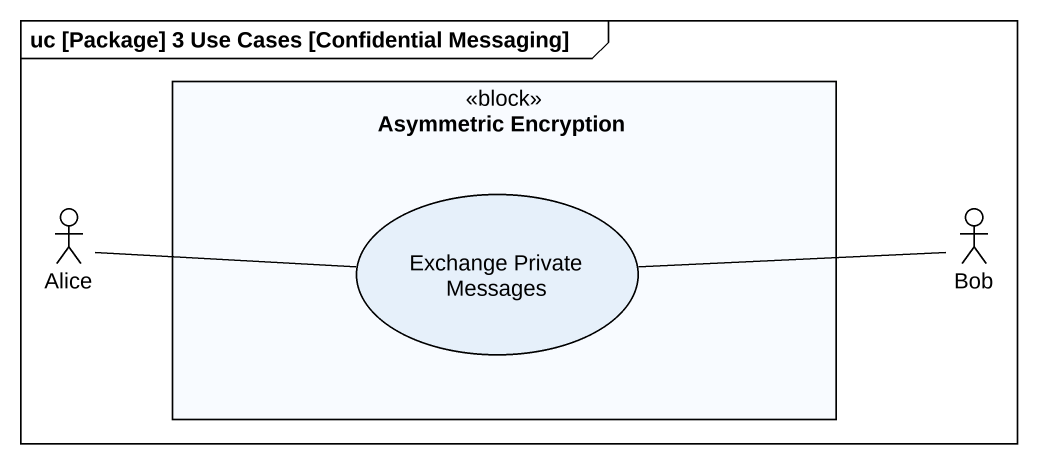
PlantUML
@startuml
mainframe uc [Package] 3 Use Cases [Confidential Messaging]
rectangle "Asymmetric Encryption" as Asymmetric_Encryption <<block>> {
  usecase "Exchange Private Messages" as Exchange_Private_Messages
}
actor Alice
actor Bob
Alice -right- Exchange_Private_Messages
Bob -left- Exchange_Private_Messages
@enduml
